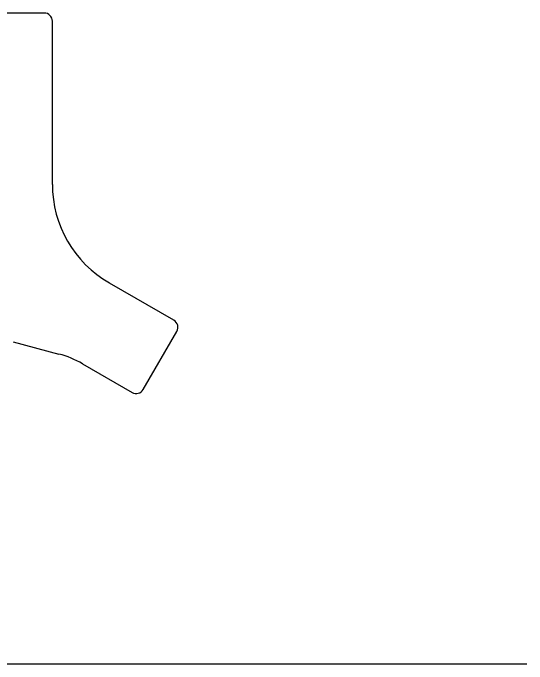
# Model space of a CAD drawing. Header units: inches. Extents: x 8 to 357, y -3 to 972.
# Drawn here: x 190.3 to 316.6, y 349.4 to 509.5 of the extents above; entities that cross this region are included whole.
import ezdxf

# ---------------------------------------------------------------- set-up
doc = ezdxf.new("R2010")
doc.units = ezdxf.units.IN
doc.header["$MEASUREMENT"] = 0
doc.layers.get('0').update_dxf_attribs({"color": 1})
doc.layers.add('BLACK', color=7, linetype='Continuous')

msp = doc.modelspace()

# ---------------------------------------------------------------- linework, layer by layer
at = {"linetype": 'Continuous'}
msp.add_line((7.84, 349.44), (316.59, 349.44), dxfattribs=at)
at = {"layer": 'BLACK', "linetype": 'Continuous'}
for p, q in [((198.01, 509.47), (185.51, 509.47)), ((200.01, 467.35), (200.01, 507.47)), ((229.86, 433.95), (214.01, 443.1)), ((222.34, 416.92), (230.59, 431.21)), ((190.35, 428.65), (201.62, 425.63)), ((207.41, 423.24), (219.61, 416.19))]:
    msp.add_line(p, q, dxfattribs=at)
at = {"layer": 'BLACK'}
for centre, radius, start, end in [((198.01, 507.47), 2, 359.9999, 90.0002), ((228.01, 467.35), 28, 180, 240), ((228.86, 432.21), 2, 330.0015, 59.9987), ((195.41, 402.45), 24, 60.0008, 74.9997), ((220.61, 417.93), 2, 240.004, 329.997)]:
    msp.add_arc(centre, radius, start, end, dxfattribs=at)

doc.saveas('drawing.dxf')
